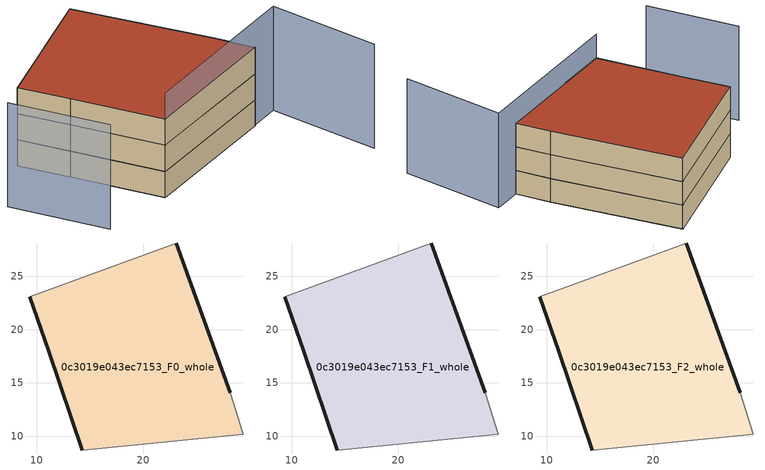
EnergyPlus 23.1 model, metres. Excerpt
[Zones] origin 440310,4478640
0c3019e043ec7153_F0_whole
 floor ground (EU_floor_Construction): 29.4,10.16 28.17,14.09 23.09,28.13 9.34,23.1 11.14,17.97 14.28,8.71 z0
 wall outside (EU_wall_Construction): 14.28,8.71 11.14,17.97 9.34,23.1 / 23.09,28.13 28.17,14.09 z0:3
 wall adiabatic (EU_wall_Construction): 9.34,23.1 23.09,28.13 / 28.17,14.09 29.4,10.16 14.28,8.71 z0:3
0c3019e043ec7153_F1_whole
 floor to 0c3019e043ec7153_F0_whole (EU_floor_Construction): 29.4,10.16 28.17,14.09 23.09,28.13 9.33,23.1 11.13,17.97 14.27,8.71 z3
 wall outside (EU_wall_Construction): 14.28,8.71 11.14,17.97 9.34,23.1 / 23.09,28.13 28.17,14.09 z3:6
 wall adiabatic (EU_wall_Construction): 9.34,23.1 23.09,28.13 / 28.17,14.09 29.4,10.16 14.28,8.71 z3:6
0c3019e043ec7153_F2_whole
 floor to 0c3019e043ec7153_F1_whole (EU_floor_Construction): 29.4,10.16 28.17,14.09 23.09,28.13 9.33,23.1 11.13,17.97 14.27,8.71 z6
 wall outside (EU_wall_Construction): 14.28,8.71 11.14,17.97 9.34,23.1 / 23.09,28.13 28.17,14.09 z6:9
 wall adiabatic (EU_wall_Construction): 9.34,23.1 23.09,28.13 / 28.17,14.09 29.4,10.16 14.28,8.71 z6:9
 roof outside (EU_roof_Construction): 23.09,28.13 28.17,14.09 29.4,10.16 14.28,8.71 11.14,17.97 9.34,23.1 z9
shading: 3.31,19.22 6.71,9.22 / 14.28,8.71 32.57,10.55 / 32.57,10.55 33.75,-1.13 z0:12
[Building]
EU S2 Campaign: North Axis=0; Terrain=City; Solar Distribution=FullExterior
[Site:Location]
Madrid: Latitude=40.5; Longitude=-3.5; Time Zone=1; Elevation=609
[SizingPeriod:WeatherFileDays]
AnnualSizingPeriod: Begin Month=1; Begin Day of Month=1; End Month=12; End Day of Month=31; Day of Week for Start Day=Monday; Use Weather File Daylight Saving Period=No; Use Weather File Rain and Snow Indicators=No
[MATERIAL]
EU_InternalMass_Material: Roughness=MediumRough; Thickness=0.1; Conductivity=1; Density=1800; Specific Heat=900; Thermal Absorptance=0.9; Solar Absorptance=0.7; Visible Absorptance=0.7
[MATERIAL:NOMASS] Roughness=MediumRough; Thermal Absorptance=0.9; Solar Absorptance=0.7; Visible Absorptance=0.7
Name | Thermal Resistance
EU_wall_NoMass | 0.609216
EU_roof_NoMass | 0.513268
EU_floor_NoMass | 0.568163
[CONSTRUCTION]
EU_wall_Construction: EU_wall_NoMass
EU_roof_Construction: EU_roof_NoMass
EU_floor_Construction: EU_floor_NoMass
EU_InternalMass_Construction: EU_InternalMass_Material
[ZONE] Type=1; Multiplier=1; Ceiling Height=autocalculate; Volume=759.098; Floor Area=autocalculate; Part of Total Floor Area=Yes
0c3019e043ec7153_F0_whole; 0c3019e043ec7153_F1_whole; 0c3019e043ec7153_F2_whole
[INTERNALMASS] Construction=EU_InternalMass_Construction; Surface Area=253.033
Name | Zone or ZoneList
0c3019e043ec7153_F0_whole_EU_InternalMass | 0c3019e043ec7153_F0_whole
0c3019e043ec7153_F1_whole_EU_InternalMass | 0c3019e043ec7153_F1_whole
0c3019e043ec7153_F2_whole_EU_InternalMass | 0c3019e043ec7153_F2_whole
[OTHEREQUIPMENT] Fuel Type=Electricity; Design Level Calculation Method=Watts/Area; Power per Zone Floor Area=1; Fraction Latent=0; Fraction Radiant=0; Fraction Lost=0; Carbon Dioxide Generation Rate=0; EndUse Subcategory=EU_Step8_InternalGains
Name | Zone or ZoneList or Space or SpaceList | Schedule
EU_Step8_InternalGain_0c3019e043ec7153_F0_whole_f000 | 0c3019e043ec7153_F0_whole | EU_Step8_GainSchedule_0c3019e043ec7153_F0_whole_f000
EU_Step8_InternalGain_0c3019e043ec7153_F1_whole_f000 | 0c3019e043ec7153_F1_whole | EU_Step8_GainSchedule_0c3019e043ec7153_F1_whole_f000
EU_Step8_InternalGain_0c3019e043ec7153_F2_whole_f000 | 0c3019e043ec7153_F2_whole | EU_Step8_GainSchedule_0c3019e043ec7153_F2_whole_f000
[ZONEVENTILATION:DESIGNFLOWRATE] Schedule=EU_AlwaysOn; Design Flow Rate Calculation Method=AirChanges/Hour; Air Changes per Hour=0.752966; Ventilation Type=Natural; Fan Pressure Rise=0; Fan Total Efficiency=1; Constant Term Coefficient=1; Temperature Term Coefficient=0; Velocity Term Coefficient=0; Velocity Squared Term Coefficient=0; Minimum Indoor Temperature=-100; Maximum Indoor Temperature=100; Delta Temperature=-100; Minimum Outdoor Temperature=-100; Maximum Outdoor Temperature=100; Maximum Wind Speed=40
Name | Zone or ZoneList or Space or SpaceList
EU_ConstantAir_0c3019e043ec7153_F0_whole | 0c3019e043ec7153_F0_whole
EU_ConstantAir_0c3019e043ec7153_F1_whole | 0c3019e043ec7153_F1_whole
EU_ConstantAir_0c3019e043ec7153_F2_whole | 0c3019e043ec7153_F2_whole
[HVACTEMPLATE:THERMOSTAT] Constant Heating Setpoint=20; Constant Cooling Setpoint=50
EU_HeatOnly_0c3019e043ec7153_F0_whole; EU_HeatOnly_0c3019e043ec7153_F1_whole; EU_HeatOnly_0c3019e043ec7153_F2_whole
[HVACTEMPLATE:ZONE:IDEALLOADSAIRSYSTEM] System Availability Schedule=EU_AlwaysOn; Maximum Heating Supply Air Temperature=50; Minimum Cooling Supply Air Temperature=13; Maximum Heating Supply Air Humidity Ratio=0.0156; Minimum Cooling Supply Air Humidity Ratio=0.0077; Heating Limit=NoLimit; Cooling Limit=NoLimit; Heating Availability Schedule=EU_AlwaysOn; Cooling Availability Schedule=EU_CoolingOff; Dehumidification Control Type=ConstantSensibleHeatRatio; Cooling Sensible Heat Ratio=0.7; Dehumidification Setpoint=60; Humidification Control Type=None; Humidification Setpoint=30; Outdoor Air Method=None; Outdoor Air Flow Rate per Person=0.00944; Outdoor Air Flow Rate per Zone Floor Area=0; Outdoor Air Flow Rate per Zone=0; Demand Controlled Ventilation Type=None; Outdoor Air Economizer Type=NoEconomizer; Heat Recovery Type=None; Sensible Heat Recovery Effectiveness=0.7; Latent Heat Recovery Effectiveness=0.65
Name | Template Thermostat
0c3019e043ec7153_F0_whole | EU_HeatOnly_0c3019e043ec7153_F0_whole
0c3019e043ec7153_F1_whole | EU_HeatOnly_0c3019e043ec7153_F1_whole
0c3019e043ec7153_F2_whole | EU_HeatOnly_0c3019e043ec7153_F2_whole
[SIZING:ZONE] Zone Cooling Design Supply Air Temperature Input Method=SupplyAirTemperature; Zone Cooling Design Supply Air Temperature=13; Zone Heating Design Supply Air Temperature Input Method=SupplyAirTemperature; Zone Heating Design Supply Air Temperature=50; Zone Cooling Design Supply Air Humidity Ratio=0.008; Zone Heating Design Supply Air Humidity Ratio=0.008; Cooling Design Air Flow Method=DesignDay; Cooling Design Air Flow Rate=0; Cooling Minimum Air Flow per Zone Floor Area=0.000762; Cooling Minimum Air Flow=0; Cooling Minimum Air Flow Fraction=0.2; Heating Design Air Flow Method=DesignDay; Heating Design Air Flow Rate=0; Heating Maximum Air Flow per Zone Floor Area=0.002032; Heating Maximum Air Flow=0.141576; Heating Maximum Air Flow Fraction=0.3; Account for Dedicated Outdoor Air System=No; Dedicated Outdoor Air System Control Strategy=NeutralSupplyAir; Dedicated Outdoor Air Low Setpoint Temperature for Design=autosize; Dedicated Outdoor Air High Setpoint Temperature for Design=autosize; Zone Load Sizing Method=Sensible Load Only No Latent Load; Zone Latent Cooling Design Supply Air Humidity Ratio Input Method=HumidityRatioDifference; Zone Cooling Design Supply Air Humidity Ratio Difference=0.005; Zone Latent Heating Design Supply Air Humidity Ratio Input Method=HumidityRatioDifference; Zone Humidification Design Supply Air Humidity Ratio Difference=0.005
0c3019e043ec7153_F0_whole; 0c3019e043ec7153_F1_whole; 0c3019e043ec7153_F2_whole
[SCHEDULE:CONSTANT]
Name | Hourly Value
EU_AlwaysOn | 1
EU_CoolingOff | 0
[SCHEDULE:FILE] Column Number=1; Rows to Skip at Top=0; Number of Hours of Data=8760; Column Separator=Comma; Interpolate to Timestep=No; Minutes per Item=60; Adjust Schedule for Daylight Savings=Yes
Name | File
EU_Step8_GainSchedule_0c3019e043ec7153_F0_whole_f000 | ../../schedules/0c3019e043ec7153/0c3019e043ec7153_F0_whole_f000_gain.csv
EU_Step8_GainSchedule_0c3019e043ec7153_F1_whole_f000 | ../../schedules/0c3019e043ec7153/0c3019e043ec7153_F1_whole_f000_gain.csv
EU_Step8_GainSchedule_0c3019e043ec7153_F2_whole_f000 | ../../schedules/0c3019e043ec7153/0c3019e043ec7153_F2_whole_f000_gain.csv
